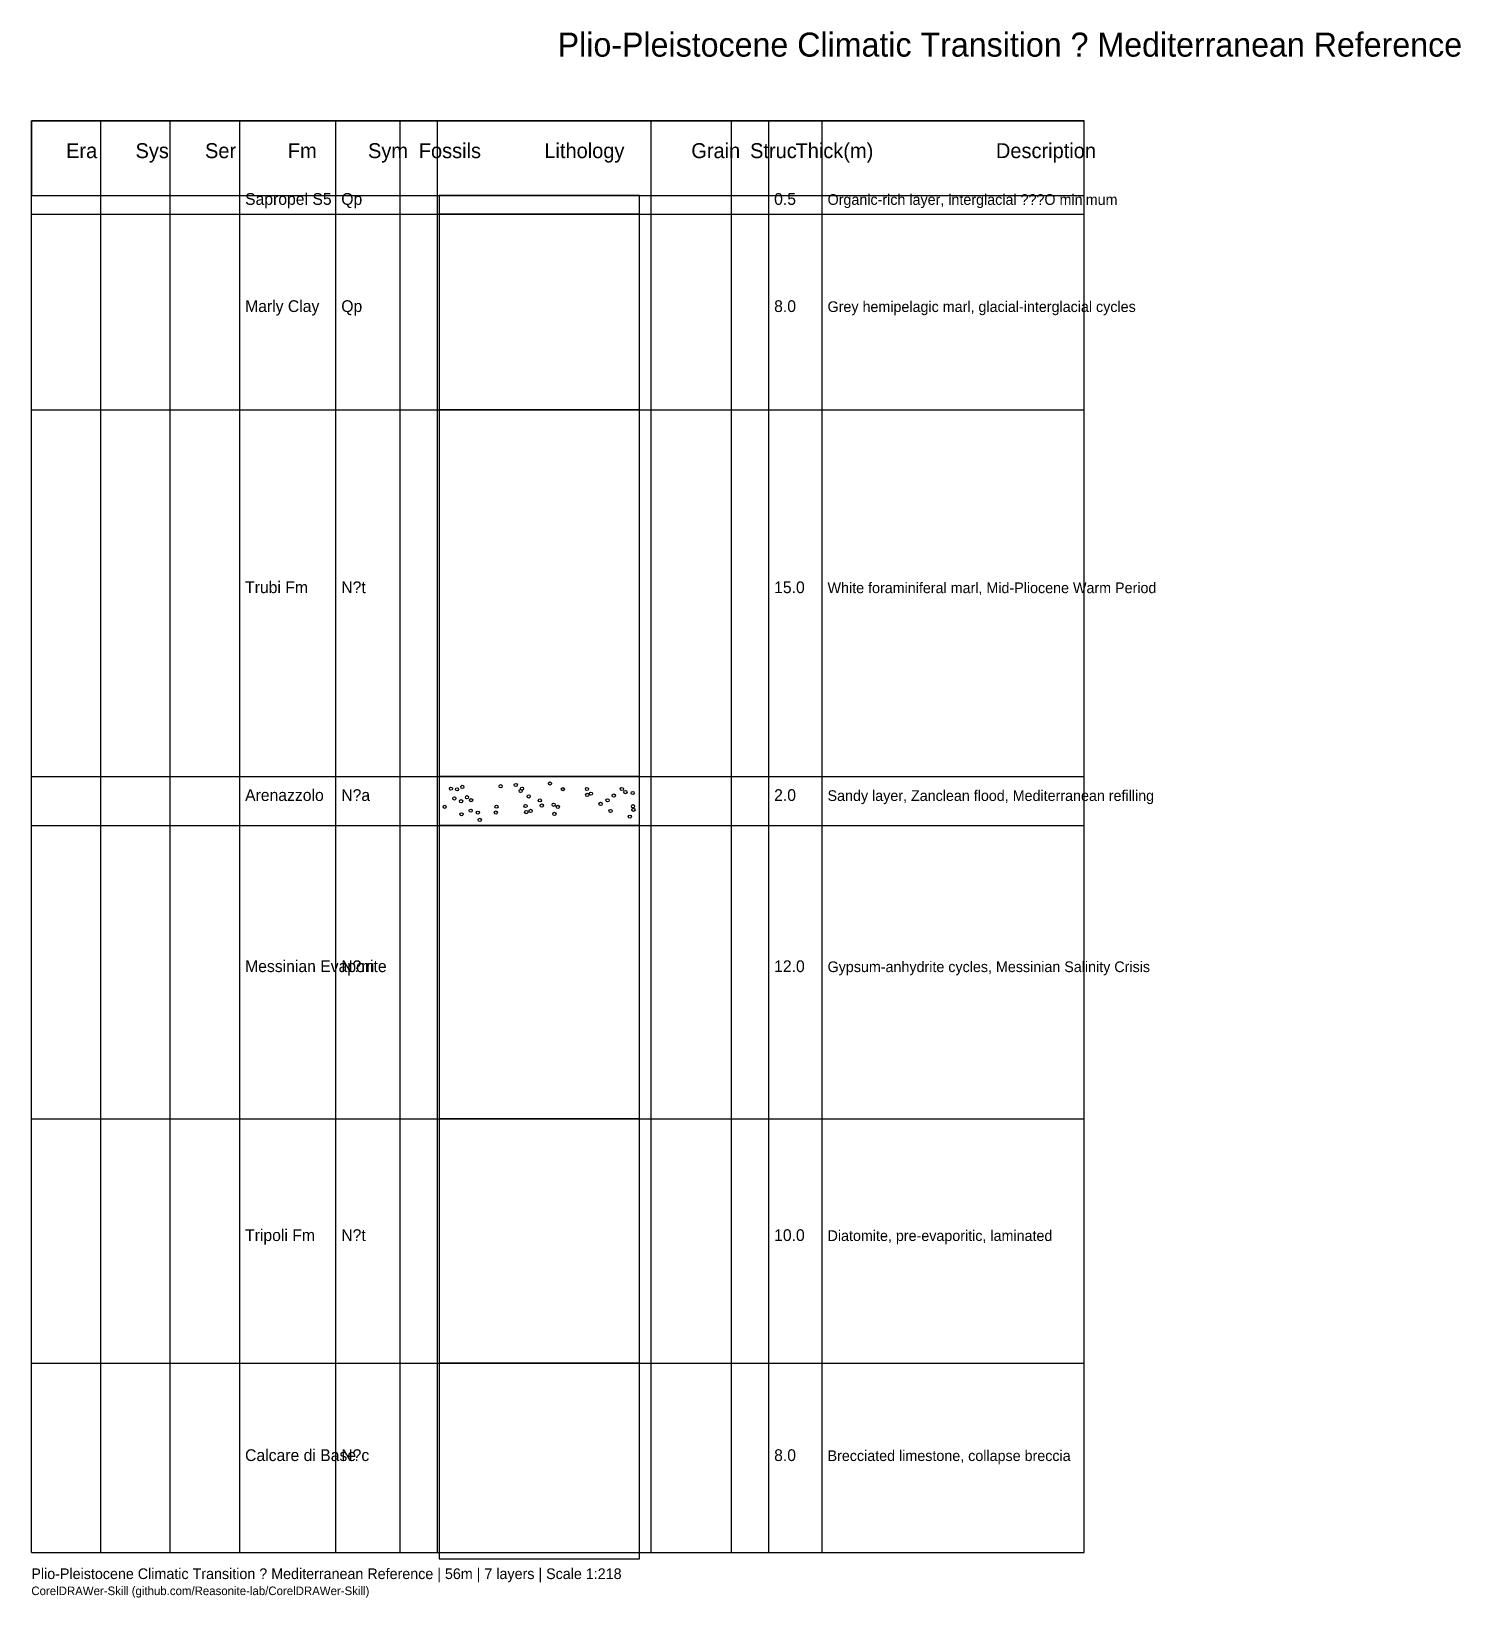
# Model space of a CAD drawing. Header units: metres. Extents: x 8 to 275, y 14 to 307.
import ezdxf

# ---------------------------------------------------------------- set-up
doc = ezdxf.new("R2010")
doc.units = ezdxf.units.M

msp = doc.modelspace()

# ---------------------------------------------------------------- linework, layer by layer
at = {"layer": 'BORDER', "color": 7}
for p, q in [((8, 22), (8, 290)), ((8, 290), (205, 290)), ((205, 22), (205, 290)), ((8, 22), (205, 22))]:
    msp.add_line(p, q, dxfattribs=at)
at = {"layer": 'GRID', "color": 8}
for p, q in [((21, 22), (21, 290)), ((34, 22), (34, 290)), ((47, 22), (47, 290)), ((65, 22), (65, 290)), ((77, 22), (77, 290)), ((84, 22), (84, 290)), ((124, 22), (124, 290)), ((139, 22), (139, 290)), ((146, 22), (146, 290)), ((156, 22), (156, 290)), ((8, 276), (205, 276)), ((8, 272.5), (205, 272.5)), ((8, 235.887), (205, 235.887)), ((8, 167.239), (205, 167.239)), ((8, 158.086), (205, 158.086)), ((8, 103.167), (205, 103.167)), ((8, 57.401), (205, 57.401))]:
    msp.add_line(p, q, dxfattribs=at)
at = {"layer": 'HEADER', "color": 8}
msp.add_lwpolyline([(8, 276), (205, 276), (205, 290), (8, 290)], close=True, dxfattribs=at)
at = {"layer": 'LITHOLOGY', "color": 2}
msp.add_lwpolyline([(84.3, 272.5), (121.8, 272.5), (121.8, 276), (84.3, 276)], close=True, dxfattribs=at)
at = {"layer": 'LITHOLOGY', "color": 7}
msp.add_lwpolyline([(84.3, 235.887), (121.8, 235.887), (121.8, 272.5), (84.3, 272.5)], close=True, dxfattribs=at)
at = {"layer": 'LITHOLOGY', "color": 8}
msp.add_lwpolyline([(84.3, 167.239), (121.8, 167.239), (121.8, 235.887), (84.3, 235.887)], close=True, dxfattribs=at)
at = {"layer": 'LITHOLOGY', "color": 1}
for points in [[(84.3, 158.086), (121.8, 158.086), (121.8, 167.239), (84.3, 167.239)], [(84.3, 57.401), (121.8, 57.401), (121.8, 103.167), (84.3, 103.167)]]:
    msp.add_lwpolyline(points, close=True, dxfattribs=at)
at = {"layer": 'LITHOLOGY', "color": 9}
msp.add_lwpolyline([(84.3, 103.167), (121.8, 103.167), (121.8, 158.086), (84.3, 158.086)], close=True, dxfattribs=at)
at = {"layer": 'LITHOLOGY', "color": 6}
msp.add_lwpolyline([(84.3, 20.788), (121.8, 20.788), (121.8, 57.401), (84.3, 57.401)], close=True, dxfattribs=at)
at = {"layer": 'PATTERN', "color": 8}
for centre in [(86.527, 164.973), (87.655, 164.839), (88.648, 165.299), (95.836, 165.426), (98.652, 165.66), (99.564, 164.545), (99.821, 164.957), (105.064, 165.931), (107.46, 164.873), (111.977, 164.91), (112.708, 164.024), (118.513, 164.91), (119.178, 164.32), (120.538, 164.149), (85.353, 161.564), (87.16, 163.13), (88.42, 162.615), (89.514, 163.359), (90.292, 162.813), (95.047, 161.592), (100.482, 161.719), (101.071, 163.507), (103.149, 162.771), (103.522, 161.803), (105.735, 161.957), (106.518, 161.551), (112.027, 163.795), (114.522, 162.115), (115.831, 162.785), (116.987, 163.673), (120.589, 161.679), (120.674, 161.002), (88.498, 160.168), (90.219, 160.848), (91.555, 160.477), (91.914, 159.122), (94.925, 160.491), (100.608, 160.579), (101.428, 160.8), (105.884, 160.242), (116.398, 160.789), (119.996, 159.728)]:
    msp.add_circle(centre, 0.3, dxfattribs=at)

# ---------------------------------------------------------------- texts
at = {"layer": 'FOOTER', "color": 8}
msp.add_text('Plio-Pleistocene Climatic Transition ? Mediterranean Reference | 56m | 7 layers | Scale 1:218', height=2, dxfattribs=at).set_placement((8, 17))
at = {"layer": 'FOOTER', "color": 9}
msp.add_text('CorelDRAWer-Skill (github.com/Reasonite-lab/CorelDRAWer-Skill)', height=1.6, dxfattribs=at).set_placement((8, 14))
at = {"layer": 'HEADER', "color": 7}
for s, p in [('Era', (14.5, 283)), ('Sys', (27.5, 283)), ('Ser', (40.5, 283)), ('Fm', (56, 283)), ('Sym', (71, 283)), ('Fossils', (80.5, 283)), ('Lithology', (104, 283)), ('Grain', (131.5, 283)), ('Struc', (142.5, 283)), ('Thick(m)', (151, 283)), ('Description', (188.5, 283))]:
    msp.add_text(s, height=2.8, dxfattribs=at).set_placement(p)
at = {"layer": 'TEXT', "color": 7}
for s, height, p in [('Sapropel S5', 2.2, (48, 274.25)), ('Qp', 2.2, (66, 274.25)), ('0.5', 2.2, (147, 274.25)), ('Organic-rich layer, interglacial ???O minimum', 2, (157, 274.25)), ('Marly Clay', 2.2, (48, 254.194)), ('Qp', 2.2, (66, 254.194)), ('8.0', 2.2, (147, 254.194)), ('Grey hemipelagic marl, glacial-interglacial cycles', 2, (157, 254.194)), ('Trubi Fm', 2.2, (48, 201.563)), ('N?t', 2.2, (66, 201.563)), ('15.0', 2.2, (147, 201.563)), ('White foraminiferal marl, Mid-Pliocene Warm Period', 2, (157, 201.563)), ('Arenazzolo', 2.2, (48, 162.662)), ('N?a', 2.2, (66, 162.662)), ('2.0', 2.2, (147, 162.662)), ('Sandy layer, Zanclean flood, Mediterranean refilling', 2, (157, 162.662)), ('Messinian Evaporite', 2.2, (48, 130.626)), ('N?m', 2.2, (66, 130.626)), ('12.0', 2.2, (147, 130.626)), ('Gypsum-anhydrite cycles, Messinian Salinity Crisis', 2, (157, 130.626)), ('Tripoli Fm', 2.2, (48, 80.284)), ('N?t', 2.2, (66, 80.284)), ('10.0', 2.2, (147, 80.284)), ('Diatomite, pre-evaporitic, laminated', 2, (157, 80.284)), ('Calcare di Base', 2.2, (48, 39.095)), ('N?c', 2.2, (66, 39.095)), ('8.0', 2.2, (147, 39.095)), ('Brecciated limestone, collapse breccia', 2, (157, 39.095))]:
    msp.add_text(s, height=height, dxfattribs=at).set_placement(p)
at = {"layer": 'TITLE', "color": 7}
msp.add_text('Plio-Pleistocene Climatic Transition ? Mediterranean Reference', height=4.5, dxfattribs=at).set_placement((106.5, 302))

doc.saveas('drawing.dxf')
